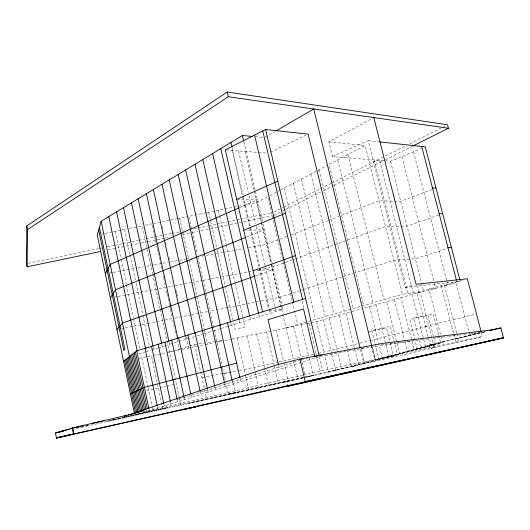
<?xml version="1.0" encoding="UTF-8"?>
<svg xmlns="http://www.w3.org/2000/svg" width="530" height="530" viewBox="0 0 530 530"><rect width="100%" height="100%" fill="white"/><g stroke="black" fill="none" stroke-linecap="round" stroke-linejoin="round"><path stroke-width="0.4" stroke-dasharray="2.65 1.99" d="M265.172 137.23L274.454 131.831M383.647 160.716L332.442 156.555L328.832 141.868L371.643 118.753M224.78 208.992L256.752 202.48L267.743 196.703L282.238 258.415M269.942 195.55L276.534 192.092M277.945 191.35L280.059 190.237M280.761 189.873L317.172 170.746M317.868 170.382L327.686 165.221M332.442 156.555L368.237 140.655L405.185 287.452L460.239 281.377L423.702 291.725L402.508 294.276L365.157 145.538L329.09 164.486L363.64 305.492M273.95 212.066L282.815 207.608M283.55 207.237L319.736 189.038M320.478 188.667L330.813 183.466M331.555 183.095L406.146 145.578M409.836 143.723L440.854 128.121M443.809 126.637L445.286 125.895M273.911 215.399L282.04 211.331M282.781 210.966L285.001 209.86M285.736 209.489L320.491 192.132M323.452 190.654L333.065 185.858M333.801 185.487L384.826 160.014M385.562 159.643L412.188 146.353M270.366 152.183L305.896 135.196M239.739 207.535L257.375 199.797L238.169 199.419M385.191 160.842L390.531 161.279L421.575 148.38M246.125 237.195L264.384 229.848L246.271 230.172M277.906 239.977L266.517 244.39L247.126 247.927M280.185 239.096L287.015 236.453M291.401 234.757L327.726 220.692M328.454 220.414L338.63 216.472M341.552 215.339L379.043 200.824L400.707 201.294L432.242 189.495M283.365 263.224L271.87 267.358L258.918 269.81M285.663 262.396L291.791 260.19M292.56 259.919L294.773 259.124M295.508 258.859L333.661 245.138M334.397 244.873L385.489 226.502L407.027 226.144L438.867 215.041M255.831 275.686L273.599 269.366L257.229 270.492M293.647 326.314L305.519 377.016L328.487 371.927L425.577 346.693L433.361 344.016L399.607 353.444L386.615 301.683M290.526 293.726L278.893 297.496L246.43 303.922M292.851 292.971L302.822 289.744M303.571 289.499L352.609 273.613M353.358 273.374L393.956 260.223L415.321 258.779L447.572 248.59M176.516 399.918L178.067 399.421M178.842 399.169L299.503 360.413M134.746 414.877L149.327 410.79L319.385 356.61L360.281 348.786L412.499 340.856M138.635 353.914L144.697 352.039M146.214 351.575L150.692 350.191M151.434 349.959L157.609 348.058M158.391 347.812L164.492 345.931M165.214 345.706L194.623 336.623M196.968 335.901L202.427 334.211M203.964 333.741L212.232 331.184M213.716 330.727L219.619 328.905M221.096 328.448L282.921 309.354L281.993 305.36M169.434 352L172.588 351.065M173.376 350.827L179.677 348.952M180.465 348.72L189.124 346.143M189.912 345.911L194.643 344.5L214.153 341.585M109.16 420.727L106.47 421.522L167.487 407.749L109.683 420.568M113.95 419.316L111.591 420.012L123.57 417.355M221.547 340.817L216.81 342.201L221.666 341.201M405.185 287.452L414.513 284.729M285.975 327.898L402.508 294.276M446.79 280.887L447.824 284.895L441.218 285.644L416.984 292.54L431.095 348.27L434.269 347.594L420.197 292.149L362.262 308.599M306.598 323.631L316.529 321.577L350.555 311.918M352.086 311.488L361.48 308.818M462.074 280.264L444.385 285.286L456.635 332.866M445.081 341.598L351.966 366.627L441.464 342.4L487.646 331.157M412.201 294.422L425.577 346.693L441.464 342.4M425.577 346.693L431.221 345.176L419.833 348.183M385.926 357.492L399.799 353.788M386.012 357.286L396.281 354.57M483.903 331.985L459.656 338.153M368.675 331.793L390.259 326.188L397.427 355.06L375.604 360.102L372.332 346.733M426.173 346.541L414.149 349.661L400.945 297.615M479.829 332.588L458.026 338.259L430.181 344.666M454.906 338.895L481.273 332.211L482.399 336.53L431.095 348.27M482.3 332.403L486.918 331.23M425.577 326.473L450.129 320.305M318.45 353.404L359.062 343.4M359.837 343.208L369.357 340.817M370.152 340.618L428.763 325.91M453.263 319.762L475.715 314.131M301.08 360.022L307.367 358.459M364.097 347.852L360.281 348.786L363.447 361.824L482.399 336.53M137.535 413.533L302.603 375.101M303.339 374.929L363.447 361.824M124.364 417.183L235.611 392.452L232.975 380.646M225.581 381.633L228.364 394.121L235.611 392.452M303.081 377.771L188.601 403.303L304.644 377.333M303.882 377.585L313.495 375.373L305.446 377.161M434.269 347.594L328.487 371.927L324.188 353.821M283.265 382.488L353 366.488L352.404 366.475M228.364 394.121L302.438 377.698M85.78 425.868L88.152 425.345M333.721 370.887L337.743 370M76.135 428.253L80.083 427.379M80.871 427.2L87.973 425.623M72.438 429.26L287.134 381.626L287.843 384.707M146.393 390.544L154.309 388.834M155.111 388.662L158.331 387.967M159.901 387.629L166.162 386.277M166.95 386.105L176.344 384.078M223.845 373.822L238.672 370.622M239.454 370.457L278.25 362.083M278.999 361.917L313.104 354.557M313.866 354.391L317.682 353.57M28.116 263.264L98.494 248.669M99.302 248.504L101.727 248M107.391 246.821L113.857 245.483M114.672 245.317L121.946 243.807M122.761 243.634L138.125 240.448M138.939 240.282L145.405 238.937M146.214 238.772L154.303 237.095M155.111 236.93L171.289 233.571M172.098 233.405L179.378 231.895M182.618 231.226L184.235 230.888M193.94 228.874L197.18 228.205M197.988 228.039L207.694 226.025M208.502 225.859L216.591 224.177M217.399 224.011L227.105 221.997M227.913 221.831L236.002 220.155M236.811 219.983L240.05 219.314M240.858 219.148L271.592 212.775M108.041 249.935L116.13 248.252M116.938 248.086L140.404 243.197M141.212 243.031L147.684 241.68M148.493 241.514L156.589 239.825M157.397 239.659L167.917 237.466M182.479 234.439L191.376 232.584M192.185 232.412L197.849 231.232M201.089 230.563L209.986 228.708M210.794 228.536L229.404 224.66M230.219 224.495L238.308 222.812M239.116 222.64L272.287 215.73M138.814 358.333L151.474 355.716L162.736 408.676M153.037 355.392L166.314 352.642M167.096 352.483L181.631 349.475M182.419 349.316L204.375 344.772M205.156 344.613L214.478 342.685M224.906 340.532L231.378 339.187M232.186 339.021L305.843 323.79M101.919 234.035L104.251 233.558M105.033 233.399L112.817 231.809M113.599 231.65L120.674 230.212M121.463 230.047L126.219 229.079M129.426 228.423L142.259 225.813L152.514 273.434M145.478 225.157L151.918 223.845M153.468 223.527L159.662 222.262M161.981 221.792L168.911 220.381M170.455 220.063L176.583 218.817M177.351 218.658L188.037 216.485M206.296 212.762L188.799 216.326L191.456 228.264M207.091 212.603L215.153 210.96M215.962 210.794L223.978 209.158M121.701 328.607L124.073 328.136M124.861 327.984L132.765 326.42M133.553 326.261L140.742 324.837M141.543 324.678L147.075 323.585M147.857 323.433L155.648 321.889M156.423 321.736L162.65 320.504M164.916 320.054L172.455 318.563L174.9 329.832M174.814 318.093L189.707 315.145M191.27 314.84L209.125 311.302M227.661 307.632L209.9 311.15L222.434 367.502M228.47 307.473L245.615 304.081M115.09 297.012L117.455 296.568M118.243 296.416L126.127 294.925M126.915 294.779L165.704 287.439L163.823 278.747M167.275 287.141L173.548 285.955M175.112 285.663L182.916 284.186M184.473 283.888L190.681 282.715M191.456 282.57L202.281 280.522M203.05 280.377L210.297 279.005M211.106 278.853L220.765 277.024M221.573 276.872L229.232 275.421M229.987 275.282L238.679 273.639M239.487 273.48L247.583 271.95M248.391 271.797L251.631 271.188M201.877 377.519L231.034 371.994M110.055 272.943L112.42 272.513M113.201 272.367L137.038 268.021M137.846 267.875L143.517 266.835M146.757 266.245L153.249 265.06M154.064 264.914L160.564 263.728M162.909 263.297L168.388 262.297M169.951 262.012L177.735 260.594M179.292 260.31L185.487 259.177M186.262 259.037L191.668 258.05M201.851 256.189L215.511 253.698M216.319 253.552L222.454 252.432M223.203 252.293L233.392 250.432M234.2 250.286L242.276 248.808M214.968 341.466L222.282 340.366M381.255 344.778L388.391 343.884M390 343.685L395.625 342.976M396.427 342.877L406.073 341.665M406.874 341.565L414.917 340.551M415.725 340.452L425.398 339.233M426.206 339.134L431.042 338.524M434.262 338.12L435.879 337.915M436.687 337.815L441.523 337.206M442.325 337.106L447.161 336.497M448.777 336.298L452.024 335.887M452.839 335.788L457.715 335.172M458.523 335.073L462.584 334.562M463.399 334.456L467.46 333.946M470.713 333.542L473.151 333.238M473.959 333.131L478.02 332.621M269.101 311.031L282.921 309.354M226.038 149.924L257.54 152.408M258.355 152.474L267.332 153.183M255.467 136.76L262.827 137.489M328.832 141.868L365.157 145.538M368.237 140.655L378.93 141.821M469.766 335.205L455.707 282.066M413.466 151.746L446.585 280.085M456.833 333.635L458.967 341.916M441.218 285.644L453.514 333.476M453.713 334.251L455.853 342.572M401.873 156.562L434.209 282.801M434.414 283.59L435.627 288.346L428.962 289.128L442.404 341.817M438.595 334.847L433.162 313.548L409.829 319.643L417.209 349.005L440.801 343.519L438.794 335.636M390.531 161.279L423.702 291.725M433.394 336.219L428.174 315.661L413.904 317.934L418.866 337.63M433.593 337.014L435.607 344.917L421.443 347.865L419.064 338.412M416.785 285.226L418.594 292.341M379.772 160.404L413.281 292.984M394.313 299.496L404.827 341.148M405.026 341.936L407.418 351.41M374.266 159.954L407.934 293.627M375.949 304.71L388.781 356.253M347.991 154.555L383.992 299.622M369.536 306.532L382.276 357.942M337.769 159.928L372.988 302.796M371.537 346.229L374.889 359.863M371.735 345.977L374.962 359.154M319.259 169.646L353.066 308.546M361.162 348.621L364.567 362.546M345.964 313.223L358.353 364.163M310.905 174.032L344.083 311.136M339.014 315.198L347.157 348.866M347.342 349.648L351.297 365.998M301.444 179.007L333.913 314.071M329.282 317.96L341.433 368.562M293.401 183.228L325.274 316.562M323.433 319.623L331.555 353.629M331.747 354.411L335.497 370.106M316.529 321.577L323.81 352.245M284.285 188.018L315.489 319.385M319.385 356.61L322.657 370.43M308.884 323.161L320.816 373.624M302.279 301.066L303.975 308.241M314.727 356.392L315.105 357.975M301.279 324.731L308.533 355.544M308.904 357.127L313.184 375.319M282.987 261.621L292.196 300.828M292.381 301.616L297.754 324.499M243.873 141.888L262.357 221.143M263.092 224.309L281.801 304.558M245.019 151.421L254.036 190.104M254.221 190.906L261.456 221.944M261.641 222.739L271.049 263.112M271.227 263.9L281.854 309.487M256.752 202.48L261.264 221.818M261.449 222.626L270.949 263.397M271.135 264.192L293.189 358.856M293.56 360.446L297.82 378.725M238.553 150.911L248.192 192.456M248.934 195.649L255.42 223.594M256.162 226.787L265.417 266.689M265.603 267.484L275.527 310.255M276.309 329.898L283.497 360.95M283.868 362.54L288.115 380.878M232.226 148.055L243.177 195.411M243.363 196.219L259.819 267.372M259.998 268.167L269.3 308.387M269.485 309.189L270.419 313.217M231.981 150.394L242.402 195.49M242.588 196.299L249.656 226.88M249.842 227.681L268.551 308.639M278.614 365.389L279.522 369.311M266.59 331.906L274.123 364.647M274.308 365.448L278.356 383.038M258.772 314.257L259.322 316.642M256.745 333.946L264.437 367.588M264.622 368.39L268.471 385.231M249.888 316.973L250.438 319.385M218.386 210.297L219.486 215.14M219.665 215.948L226.085 244.204M226.27 245.006L234.651 281.933M234.836 282.735L242.607 316.973M242.786 317.755L244.92 327.169L235.048 329.183L233.452 322.107M246.92 335.974L258.6 387.417M239.229 320.292L239.772 322.684M208.681 212.278L217.015 249.239M217.201 250.041L225.177 285.425M225.363 286.226L233.279 321.319M237.042 338.021L248.683 389.616M230.762 322.876L231.312 325.294M240.07 378.427L240.799 381.646M232.279 380.977L232.981 384.137M192.165 231.451L197.299 254.532M197.836 256.924L209.721 310.361M222.613 368.29L225.409 380.851M224.588 383.356L225.303 386.582M179.65 218.194L182.512 231.126M182.691 231.935L188.587 258.613M188.932 260.177L196.762 295.581M196.935 296.369L204.143 328.958M204.315 329.759L207.495 344.129M214.782 386.529L215.485 389.716M207.588 389.722L208.098 392.067M194.643 344.5L206.521 398.712M200.141 391.2L200.837 394.38M162.259 226.754L162.783 229.159M165.579 241.978L166.102 244.383M168.904 257.202L169.428 259.607M176.159 290.433L176.675 292.825M176.848 293.62L177.371 296.005M179.458 305.552L179.975 307.943M186.269 336.769L188.72 348.011M185.487 336.881L186.01 339.279M191.038 394.989L191.549 397.341M152.262 225.435L153.992 233.412M154.164 234.214L154.687 236.605M154.859 237.4L155.376 239.798M155.548 240.594L156.065 242.985M156.761 246.178L157.278 248.57M157.45 249.365L157.973 251.763M158.145 252.558L161.59 268.471M163.134 275.58L163.651 277.952M166.4 290.632L166.917 293.024M167.089 293.825L170.203 308.188M170.382 308.983L172.283 317.761M175.072 330.64L176.298 336.278M176.994 339.498L179.266 349.966M184.042 397.169L184.559 399.567M169.037 341.956L169.554 344.367M152.686 274.229L160.067 308.5M160.239 309.295L179.074 396.751M179.246 397.546L180.783 404.675M177.172 399.368L177.802 402.29M161.809 344.208L162.319 346.6M170.594 402.356L170.925 403.906M153.163 346.852L153.673 349.27M163.783 403.754L164.267 406.026M124.616 229.404L129.91 254.301M130.082 255.109L135.355 279.919M136.038 283.106L142.689 314.389M142.861 315.198L149.374 345.845M157.403 406.636L157.715 408.113M115.156 231.332L120.893 258.514M121.065 259.316L126.299 284.093M126.465 284.888L133.434 317.881M133.6 318.689L139.927 348.614M141.841 357.704L147.989 386.814M148.161 387.629L152.05 406.026M152.216 406.828L153.064 410.816M149.023 409.352L149.327 410.79M146.081 410.028L146.412 411.605M144.663 410.379L145.008 412.002M143.59 411.24L143.928 412.843M393.432 356.14L378.89 359.221L371.815 330.382L386.45 327.931L393.432 356.14"/><path stroke-width="0.79" d="M412.923 145.982L448.42 128.26L447.499 124.782L227.211 92.021L26.791 225.939L26.5 263.596L27.129 266.789L100.76 251.452M27.129 266.789L27.527 229.636L26.791 225.939M252.194 136.442L242.382 135.481L101.144 221.255L97.248 234.982L134.408 413.274M105.337 273.805L110.18 264.39L239.03 207.846M110.366 297.913L115.494 289.771L245.357 237.5M116.958 329.547L122.47 323.088L255.049 275.964M123.616 361.473L136.72 350.94L305.611 298.443M27.527 229.636L228.311 96.738L448.42 128.26M275.885 130.996L313.727 108.968L371.735 345.977M360.089 347.985L308.115 134.13L265.603 129.519L225.296 149.871L262.569 311.825M130.393 393.995L144.392 387.377L236.632 363.11M236.698 199.386L277.826 181.134M243.793 230.219L285.438 213.279M253.121 270.777L295.462 255.599M128.081 415.156L257.269 371.225L277.806 364.567L299.953 359.022L381.759 343.519L490.608 330.031L500.883 327.951L503.493 337.842L288.201 386.244L287.843 384.707M130.751 414.619L142.398 410.882M102.515 421.078L104.138 420.575M503.242 337.895L56.452 437.979L55.478 433.023L72.464 427.975L131.029 414.288M126.604 415.586L124.391 416.242L126.796 415.679M490.038 330.528L491.635 330.11M315.231 356.505L321.518 354.934M73.643 433.898L56.452 437.979L305.253 381.679L503.493 337.842L305.253 381.679L299.953 359.022M56.445 437.952L73.637 433.871L72.464 427.975L73.637 433.871M489.992 330.448L500.883 327.951M190.621 407.967L190.171 408.074L196.762 406.603M188.19 408.504L182.764 409.723L194.066 407.192M194.371 407.139L198.048 406.311L196.372 406.682M92.24 423.357L101.727 421.257M63.01 430.784L69.47 429.353M61.241 431.307L65.203 430.433M57.975 432.281L63.501 431.056M55.478 433.023L61.937 431.586M71.159 428.425L83.733 425.643M447.956 247.563L451.401 247.384M439.171 213.716L442.649 213.722M432.487 187.945L435.985 188.097M379.758 141.907L425.259 146.85L459.828 279.794M481.068 331.422L467.321 278.773L416.063 284.272L373.816 117.574M421.721 146.465L456.416 280.158M108.789 216.611L137.191 350.913M265.603 129.519L319.199 355.816M262.721 130.97L302.531 299.404M314.727 356.392L303.531 308.983L268.061 319.65L278.429 364.58M254.566 135.09L293.819 302.113M242.382 135.481L243.687 141.093M227.211 92.021L228.311 96.738M230.928 142.431L232.041 147.247M220.758 148.612L258.594 313.455M212.609 153.561L249.703 316.165M202.818 159.504L239.05 319.497M195.047 164.227L230.583 322.074M227.555 322.71L239.891 377.618M185.659 169.931L220.387 325.261M219.791 325.122L232.1 380.189M178.193 174.463L224.409 382.547M169.196 179.928L202.506 330.78M202.414 330.521L214.604 385.734M195.08 332.8L207.415 388.947M162.008 184.294L194.695 333.151M187.872 335.04L200.141 391.2M153.349 189.548L185.315 336.086M178.643 337.908L190.866 394.201M146.446 193.742L177.841 338.418M171.707 340.068L183.87 396.374M138.164 198.776L168.858 341.154M164.876 342.188L177 398.573M131.486 202.831L161.637 343.413M158.165 344.275L170.422 401.581M123.497 207.68L152.991 346.044M151.553 346.328L163.783 403.754M116.593 211.874L145.531 348.382M145.048 348.349L157.244 405.894M136.72 350.94L148.877 408.637M135.395 352.006L147.353 408.809M134.103 353.046L145.916 409.24M132.838 354.06L144.498 409.571M131.599 355.054L143.292 410.783M130.387 356.027L141.947 411.181M101.144 221.255L129.519 356.73M129.201 356.988L140.629 411.572M128.035 357.922L139.33 411.889M99.415 227.344L124.928 349.422L123.834 350.416L98.679 229.94M126.895 358.837L138.065 412.26M125.782 359.731L136.826 412.625M124.689 360.612L135.614 412.983"/></g></svg>
